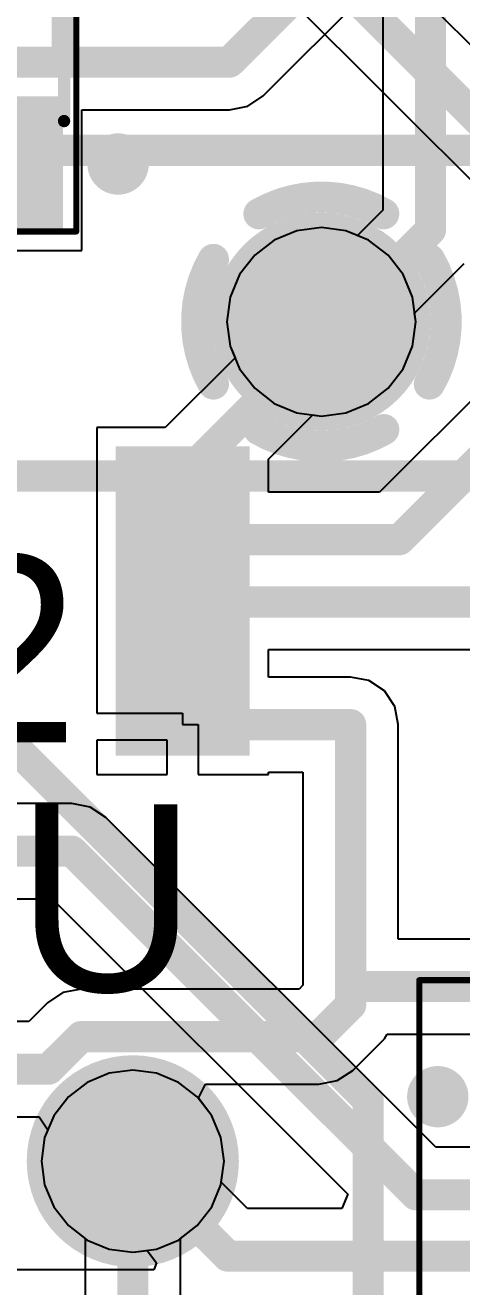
# Model space of a CAD drawing. Header units: millimetres. Extents: x 50.7 to 141.9, y 26.7 to 123.6.
# Drawn here: x 81.28 to 84.84, y 94.62 to 104.91 of the extents above; entities that cross this region are included whole.
import ezdxf

# ---------------------------------------------------------------- set-up
doc = ezdxf.new("R2010")
doc.units = ezdxf.units.MM
for name, color, linetype in [('BottomLayer', 5, 'Continuous'), ('BottomOverlay', 54, 'Continuous'), ('BottomPaste', 16, 'Continuous'), ('BottomSolder', 6, 'Continuous'), ('InternalPlane1', 76, 'Continuous'), ('InternalPlane3', 216, 'Continuous'), ('Mechanical13', 56, 'Continuous'), ('Mechanical15', 56, 'Continuous'), ('MidLayer1', 16, 'Continuous'), ('MidLayer2', 76, 'Continuous'), ('MidLayer3', 90, 'Continuous'), ('MidLayer4', 156, 'Continuous'), ('MultiLayer', 9, 'Continuous'), ('TopLayer', 1, 'Continuous'), ('TopOverlay', 2, 'Continuous'), ('TopSolder', 216, 'Continuous')]:
    doc.layers.add(name, color=color, linetype=linetype)

msp = doc.modelspace()

# ---------------------------------------------------------------- linework, layer by layer
at = {"layer": 'BottomLayer'}
for p, q in [((83.22, 104.331), (84.076, 105.188)), ((84.194, 105.139), (84.194, 103.399)), ((83.093, 104.247), (83.22, 104.331)), ((81.741, 103.071), (81.741, 104.218)), ((81.741, 104.218), (82.945, 104.218)), ((82.945, 104.218), (83.093, 104.247)), ((84.194, 103.399), (83.987, 103.192)), ((83.494, 103.231), (83.309, 103.155)), ((83.693, 103.258), (83.494, 103.231)), ((83.892, 103.231), (83.693, 103.258)), ((83.987, 103.192), (83.892, 103.231)), ((83.309, 103.155), (83.15, 103.032)), ((80.932, 103.071), (81.741, 103.071)), ((83.15, 103.032), (83.027, 102.873)), ((84.452, 102.559), (84.857, 102.964)), ((83.027, 102.873), (82.951, 102.688)), ((82.951, 102.688), (82.924, 102.489)), ((82.924, 102.489), (82.951, 102.29)), ((85.583, 102.515), (84.167, 101.099)), ((84.435, 102.29), (84.462, 102.489)), ((84.462, 102.489), (84.452, 102.559)), ((82.951, 102.29), (82.99, 102.195)), ((84.359, 102.105), (84.435, 102.29)), ((82.99, 102.195), (82.42, 101.625)), ((84.236, 101.946), (84.359, 102.105)), ((84.077, 101.823), (84.236, 101.946)), ((83.693, 101.72), (83.892, 101.747)), ((83.892, 101.747), (84.077, 101.823)), ((83.261, 101.368), (83.623, 101.73)), ((83.623, 101.73), (83.693, 101.72)), ((82.42, 101.625), (81.864, 101.625)), ((81.864, 101.625), (81.864, 100.813)), ((83.261, 101.099), (83.261, 101.368)), ((84.167, 101.099), (83.261, 101.099)), ((81.864, 100.813), (81.864, 100.305)), ((81.864, 100.305), (81.864, 99.797)), ((81.864, 99.797), (81.864, 99.297)), ((83.261, 99.797), (83.261, 99.815)), ((83.261, 99.815), (84.963, 99.815)), ((83.261, 99.591), (83.261, 99.797)), ((83.931, 99.591), (83.261, 99.591)), ((84.08, 99.562), (83.931, 99.591)), ((84.206, 99.478), (84.08, 99.562)), ((84.29, 99.352), (84.206, 99.478)), ((81.864, 99.297), (81.864, 99.297)), ((81.864, 99.297), (82.563, 99.297)), ((82.563, 99.297), (82.563, 99.203)), ((84.319, 99.203), (84.29, 99.352)), ((82.563, 99.203), (82.69, 99.203)), ((82.69, 99.203), (82.69, 98.797)), ((84.319, 97.455), (84.319, 99.203)), ((82.436, 99.076), (81.864, 99.076)), ((81.864, 99.076), (81.864, 98.797)), ((82.436, 98.797), (82.436, 99.076)), ((81.864, 98.797), (82.436, 98.797)), ((82.69, 98.797), (83.261, 98.797)), ((83.261, 98.797), (83.261, 98.815)), ((83.261, 98.815), (83.543, 98.815)), ((83.543, 98.815), (83.543, 97.078)), ((85.344, 97.455), (84.319, 97.455)), ((81.588, 97.018), (81.461, 96.934)), ((81.736, 97.047), (81.588, 97.018)), ((83.512, 97.047), (81.736, 97.047)), ((83.543, 97.078), (83.512, 97.047)), ((81.461, 96.934), (81.309, 96.781)), ((81.309, 96.781), (79.275, 96.781)), ((83.948, 96.384), (84.206, 96.642)), ((84.206, 96.642), (84.23, 96.679)), ((84.23, 96.679), (85.344, 96.679)), ((83.673, 96.271), (83.822, 96.3)), ((83.822, 96.3), (83.948, 96.384)), ((82.691, 96.157), (82.748, 96.271)), ((82.748, 96.271), (83.673, 96.271)), ((82.8, 96.014), (82.691, 96.157)), ((79.275, 96.005), (81.395, 96.005)), ((81.395, 96.005), (81.466, 95.899)), ((82.875, 95.835), (82.8, 96.014)), ((81.466, 95.899), (81.439, 95.835)), ((81.439, 95.835), (81.414, 95.643)), ((82.9, 95.643), (82.875, 95.835)), ((81.414, 95.643), (81.439, 95.451)), ((82.875, 95.451), (82.9, 95.643)), ((81.439, 95.451), (81.514, 95.272)), ((82.8, 95.272), (82.875, 95.451)), ((81.514, 95.272), (81.632, 95.118)), ((82.682, 95.118), (82.8, 95.272)), ((81.632, 95.118), (81.769, 95.013)), ((82.545, 95.013), (82.682, 95.118)), ((81.769, 95.013), (81.769, 92.442)), ((82.545, 92.461), (82.545, 95.013))]:
    msp.add_line(p, q, dxfattribs=at)
at = {"layer": 'BottomLayer', "const_width": 0.254}
for points in [[(84.582, 103.238), (84.582, 106.426)], [(82.945, 104.606), (84.074, 105.735)], [(80.529, 104.606), (82.945, 104.606)], [(82.563, 101.219), (84.582, 103.238)], [(84.328, 100.711), (86.233, 102.616)], [(82.563, 100.711), (84.328, 100.711)], [(82.563, 100.203), (84.963, 100.203)], [(82.563, 99.203), (83.931, 99.203)], [(83.931, 96.917), (83.931, 99.203)], [(84.081, 97.067), (86.106, 97.067)], [(83.673, 96.659), (83.931, 96.917)], [(81.47, 96.393), (81.736, 96.659)], [(81.736, 96.659), (83.673, 96.659)], [(78.486, 96.393), (81.47, 96.393)], [(82.157, 92.087), (82.157, 95.643)]]:
    msp.add_lwpolyline(points, dxfattribs=at)
at = {"layer": 'BottomLayer'}
for points, const_width in [([(82.881, 104.606, 1), (83.008, 104.606, 1)], 0.127), ([(82.881, 104.606, 1), (83.008, 104.606, 1)], 0.127), ([(84.518, 103.238, 1), (84.645, 103.238, 1)], 0.127), ([(84.518, 103.238, 1), (84.645, 103.238, 1)], 0.127), ([(83.439, 102.489, 1), (83.947, 102.489, 1)], 0.508), ([(82.499, 101.219, 1), (82.626, 101.219, 1)], 0.127), ([(82.499, 100.711, 1), (82.626, 100.711, 1)], 0.127), ([(84.264, 100.711, 1), (84.391, 100.711, 1)], 0.127), ([(84.264, 100.711, 1), (84.391, 100.711, 1)], 0.127), ([(82.499, 100.203, 1), (82.626, 100.203, 1)], 0.127), ([(82.499, 99.203, 1), (82.626, 99.203, 1)], 0.127), ([(83.868, 99.203, 1), (83.995, 99.203, 1)], 0.127), ([(83.868, 99.203, 1), (83.995, 99.203, 1)], 0.127), ([(84.018, 97.067, 1), (84.145, 97.067, 1)], 0.127), ([(83.868, 96.917, 1), (83.995, 96.917, 1)], 0.127), ([(83.868, 96.917, 1), (83.995, 96.917, 1)], 0.127), ([(81.673, 96.659, 1), (81.8, 96.659, 1)], 0.127), ([(81.673, 96.659, 1), (81.8, 96.659, 1)], 0.127), ([(83.61, 96.659, 1), (83.737, 96.659, 1)], 0.127), ([(83.61, 96.659, 1), (83.737, 96.659, 1)], 0.127), ([(81.407, 96.393, 1), (81.534, 96.393, 1)], 0.127), ([(81.407, 96.393, 1), (81.534, 96.393, 1)], 0.127), ([(81.916, 95.643, 1), (82.398, 95.643, 1)], 0.483), ([(82.093, 95.643, 1), (82.22, 95.643, 1)], 0.127)]:
    msp.add_lwpolyline(points, format="xyb", close=True, dxfattribs=dict(at, const_width=const_width))
for points in [[(80.687, 103.325), (81.487, 103.325), (80.687, 104.225), (81.487, 104.225)], [(83.007, 101.371), (82.118, 101.371), (83.007, 101.067), (82.118, 101.067)], [(83.007, 100.863), (82.118, 100.863), (83.007, 100.559), (82.118, 100.559)], [(83.007, 100.355), (82.118, 100.355), (83.007, 100.051), (82.118, 100.051)], [(83.007, 99.855), (82.118, 99.855), (83.007, 99.551), (82.118, 99.551)], [(83.007, 99.355), (82.118, 99.355), (83.007, 99.051), (82.118, 99.051)]]:
    msp.add_solid(points, dxfattribs=at)
at = {"layer": 'BottomOverlay', "const_width": 0.2}
msp.add_lwpolyline([(81.597, 104.61), (81.597, 105.425)], dxfattribs=at)
at = {"layer": 'BottomOverlay'}
for points, const_width in [([(81.547, 104.61, 1), (81.647, 104.61, 1)], 0.1), ([(82.162, 103.775, 1), (81.912, 103.775, 1)], 0.25), ([(81.85, 103.775, 1), (81.974, 103.775, 1)], 0.125), ([(82.1, 103.775, 1), (82.225, 103.775, 1)], 0.125)]:
    msp.add_lwpolyline(points, format="xyb", close=True, dxfattribs=dict(at, const_width=const_width))
at = {"layer": 'BottomPaste'}
for points in [[(80.687, 103.325), (81.487, 103.325), (80.687, 104.225), (81.487, 104.225)], [(83.007, 101.371), (82.118, 101.371), (83.007, 101.067), (82.118, 101.067)], [(83.007, 100.863), (82.118, 100.863), (83.007, 100.559), (82.118, 100.559)], [(83.007, 100.355), (82.118, 100.355), (83.007, 100.051), (82.118, 100.051)], [(83.007, 99.855), (82.118, 99.855), (83.007, 99.551), (82.118, 99.551)], [(83.007, 99.355), (82.118, 99.355), (83.007, 99.051), (82.118, 99.051)]]:
    msp.add_solid(points, dxfattribs=at)
at = {"layer": 'BottomSolder'}
for points, const_width in [([(83.388, 102.489, 1), (83.998, 102.489, 1)], 0.61), ([(81.865, 95.643, 1), (82.449, 95.643, 1)], 0.584)]:
    msp.add_lwpolyline(points, format="xyb", close=True, dxfattribs=dict(at, const_width=const_width))
for points in [[(80.585, 103.223), (81.589, 103.223), (80.585, 104.327), (81.589, 104.327)], [(83.109, 101.473), (82.017, 101.473), (83.109, 100.965), (82.017, 100.965)], [(83.109, 100.965), (82.017, 100.965), (83.109, 100.457), (82.017, 100.457)], [(83.109, 100.457), (82.017, 100.457), (83.109, 99.949), (82.017, 99.949)], [(83.109, 99.957), (82.017, 99.957), (83.109, 99.449), (82.017, 99.449)], [(83.109, 99.457), (82.017, 99.457), (83.109, 98.949), (82.017, 98.949)]]:
    msp.add_solid(points, dxfattribs=at)
at = {"layer": 'InternalPlane1'}
for points, const_width in [([(83.248, 102.489, 1), (84.137, 102.489, 1)], 0.889), ([(81.725, 95.643, 1), (82.589, 95.643, 1)], 0.864)]:
    msp.add_lwpolyline(points, format="xyb", close=True, dxfattribs=dict(at, const_width=const_width))
at = {"layer": 'InternalPlane3', "const_width": 0.254}
for points in [[(83.185, 103.369, -0.267949), (84.201, 103.369)], [(82.813, 101.981, -0.267949), (82.813, 102.997)], [(84.573, 102.997, -0.267949), (84.573, 101.981)], [(84.201, 101.609, -0.267949), (83.185, 101.609)]]:
    msp.add_lwpolyline(points, format="xyb", dxfattribs=at)
at = {"layer": 'InternalPlane3'}
for points, const_width in [([(83.121, 103.369, 1), (83.248, 103.369, 1)], 0.127), ([(84.137, 103.369, 1), (84.264, 103.369, 1)], 0.127), ([(82.75, 102.997, 1), (82.877, 102.997, 1)], 0.127), ([(84.509, 102.997, 1), (84.636, 102.997, 1)], 0.127), ([(82.75, 101.981, 1), (82.877, 101.981, 1)], 0.127), ([(84.509, 101.981, 1), (84.636, 101.981, 1)], 0.127), ([(83.121, 101.609, 1), (83.248, 101.609, 1)], 0.127), ([(84.137, 101.609, 1), (84.264, 101.609, 1)], 0.127), ([(81.725, 95.643, 1), (82.589, 95.643, 1)], 0.864)]:
    msp.add_lwpolyline(points, format="xyb", close=True, dxfattribs=dict(at, const_width=const_width))
at = {"layer": 'Mechanical13', "const_width": 0.1}
for points in [[(81.597, 104.125), (81.597, 105.425)], [(78.677, 104.125), (81.597, 104.125)]]:
    msp.add_lwpolyline(points, dxfattribs=at)
at = {"layer": 'Mechanical13', "const_width": 0.05}
msp.add_lwpolyline([(81.572, 104.125, 1), (81.622, 104.125, 1)], format="xyb", close=True, dxfattribs=at)
msp.add_lwpolyline([(81.572, 104.125, 1), (81.622, 104.125, 1)], format="xyb", close=True, dxfattribs=at)
at = {"layer": 'Mechanical15', "const_width": 0.05}
for points in [[(81.697, 103.225), (81.697, 106.325)], [(78.577, 103.225), (81.697, 103.225)], [(84.491, 97.119), (90.491, 97.119)], [(84.491, 91.119), (84.491, 97.119)]]:
    msp.add_lwpolyline(points, dxfattribs=at)
at = {"layer": 'Mechanical15', "const_width": 0.025}
for points in [[(81.685, 103.225, 1), (81.709, 103.225, 1)], [(81.685, 103.225, 1), (81.709, 103.225, 1)], [(84.478, 97.119, 1), (84.503, 97.119, 1)], [(84.478, 97.119, 1), (84.503, 97.119, 1)]]:
    msp.add_lwpolyline(points, format="xyb", close=True, dxfattribs=at)
at = {"layer": 'MidLayer1', "const_width": 0.254}
for points in [[(64.687, 103.886), (87.797, 103.886)], [(73.942, 101.231), (87.578, 101.231)]]:
    msp.add_lwpolyline(points, dxfattribs=at)
at = {"layer": 'MidLayer1'}
for points, const_width in [([(83.439, 102.489, 1), (83.947, 102.489, 1)], 0.508), ([(81.916, 95.643, 1), (82.398, 95.643, 1)], 0.483)]:
    msp.add_lwpolyline(points, format="xyb", close=True, dxfattribs=dict(at, const_width=const_width))
at = {"layer": 'MidLayer2'}
for points, const_width in [([(83.439, 102.489, 1), (83.947, 102.489, 1)], 0.508), ([(84.01, 96.139, 1), (84.137, 96.139, 1)], 0.127), ([(84.01, 96.139, 1), (84.137, 96.139, 1)], 0.127), ([(81.916, 95.643, 1), (82.398, 95.643, 1)], 0.483)]:
    msp.add_lwpolyline(points, format="xyb", close=True, dxfattribs=dict(at, const_width=const_width))
at = {"layer": 'MidLayer2', "const_width": 0.254}
for points in [[(80.391, 99.822), (84.074, 96.139)], [(84.074, 91.059), (84.074, 96.139)]]:
    msp.add_lwpolyline(points, dxfattribs=at)
at = {"layer": 'MidLayer3'}
for p, q in [((83.494, 103.231), (83.309, 103.155)), ((83.693, 103.258), (83.494, 103.231)), ((83.892, 103.231), (83.693, 103.258)), ((84.077, 103.155), (83.892, 103.231)), ((83.309, 103.155), (83.15, 103.032)), ((84.236, 103.032), (84.077, 103.155)), ((83.15, 103.032), (83.027, 102.873)), ((84.359, 102.873), (84.236, 103.032)), ((83.027, 102.873), (82.951, 102.688)), ((84.435, 102.688), (84.359, 102.873)), ((82.951, 102.688), (82.924, 102.489)), ((84.462, 102.489), (84.435, 102.688)), ((82.924, 102.489), (82.951, 102.29)), ((84.435, 102.29), (84.462, 102.489)), ((82.951, 102.29), (83.027, 102.105)), ((84.359, 102.105), (84.435, 102.29)), ((83.027, 102.105), (83.15, 101.946)), ((84.236, 101.946), (84.359, 102.105)), ((83.15, 101.946), (83.309, 101.823)), ((84.077, 101.823), (84.236, 101.946)), ((83.309, 101.823), (83.494, 101.747)), ((83.494, 101.747), (83.693, 101.72)), ((83.693, 101.72), (83.892, 101.747)), ((83.892, 101.747), (84.077, 101.823)), ((81.965, 96.361), (81.786, 96.286)), ((82.157, 96.386), (81.965, 96.361)), ((82.349, 96.361), (82.157, 96.386)), ((82.528, 96.286), (82.349, 96.361)), ((81.786, 96.286), (81.632, 96.168)), ((82.682, 96.168), (82.528, 96.286)), ((81.632, 96.168), (81.514, 96.014)), ((82.8, 96.014), (82.682, 96.168)), ((81.514, 96.014), (81.439, 95.835)), ((82.875, 95.835), (82.8, 96.014)), ((81.439, 95.835), (81.414, 95.643)), ((82.9, 95.643), (82.875, 95.835)), ((81.414, 95.643), (81.439, 95.451)), ((82.875, 95.451), (82.9, 95.643)), ((81.439, 95.451), (81.514, 95.272)), ((82.8, 95.272), (82.875, 95.451)), ((81.514, 95.272), (81.632, 95.118)), ((82.682, 95.118), (82.8, 95.272)), ((81.632, 95.118), (81.786, 95)), ((82.528, 95), (82.682, 95.118)), ((81.786, 95), (81.965, 94.925)), ((82.349, 94.925), (82.528, 95)), ((81.965, 94.925), (82.157, 94.9)), ((82.157, 94.9), (82.349, 94.925))]:
    msp.add_line(p, q, dxfattribs=at)
for points, const_width in [([(83.439, 102.489, 1), (83.947, 102.489, 1)], 0.508), ([(81.916, 95.643, 1), (82.398, 95.643, 1)], 0.483)]:
    msp.add_lwpolyline(points, format="xyb", close=True, dxfattribs=dict(at, const_width=const_width))
at = {"layer": 'MidLayer4'}
for p, q in [((83.494, 103.231), (83.309, 103.155)), ((83.693, 103.258), (83.494, 103.231)), ((83.892, 103.231), (83.693, 103.258)), ((84.077, 103.155), (83.892, 103.231)), ((83.309, 103.155), (83.15, 103.032)), ((84.236, 103.032), (84.077, 103.155)), ((83.15, 103.032), (83.027, 102.873)), ((84.359, 102.873), (84.236, 103.032)), ((83.027, 102.873), (82.951, 102.688)), ((84.435, 102.688), (84.359, 102.873)), ((82.951, 102.688), (82.924, 102.489)), ((84.462, 102.489), (84.435, 102.688)), ((82.924, 102.489), (82.951, 102.29)), ((84.435, 102.29), (84.462, 102.489)), ((82.951, 102.29), (83.027, 102.105)), ((84.359, 102.105), (84.435, 102.29)), ((83.027, 102.105), (83.15, 101.946)), ((84.236, 101.946), (84.359, 102.105)), ((83.15, 101.946), (83.309, 101.823)), ((84.077, 101.823), (84.236, 101.946)), ((83.309, 101.823), (83.494, 101.747)), ((83.494, 101.747), (83.693, 101.72)), ((83.693, 101.72), (83.892, 101.747)), ((83.892, 101.747), (84.077, 101.823)), ((81.965, 96.361), (81.786, 96.286)), ((82.157, 96.386), (81.965, 96.361)), ((82.349, 96.361), (82.157, 96.386)), ((82.528, 96.286), (82.349, 96.361)), ((81.786, 96.286), (81.632, 96.168)), ((82.682, 96.168), (82.528, 96.286)), ((81.632, 96.168), (81.514, 96.014)), ((82.8, 96.014), (82.682, 96.168)), ((81.514, 96.014), (81.439, 95.835)), ((82.875, 95.835), (82.8, 96.014)), ((81.439, 95.835), (81.414, 95.643)), ((82.9, 95.643), (82.875, 95.835)), ((81.414, 95.643), (81.439, 95.451)), ((82.875, 95.451), (82.9, 95.643)), ((81.439, 95.451), (81.514, 95.272)), ((82.8, 95.272), (82.875, 95.451)), ((81.514, 95.272), (81.632, 95.118)), ((82.682, 95.118), (82.8, 95.272)), ((81.632, 95.118), (81.786, 95)), ((82.528, 95), (82.682, 95.118)), ((81.786, 95), (81.965, 94.925)), ((82.349, 94.925), (82.528, 95)), ((81.965, 94.925), (82.157, 94.9)), ((82.157, 94.9), (82.349, 94.925))]:
    msp.add_line(p, q, dxfattribs=at)
for points, const_width in [([(83.439, 102.489, 1), (83.947, 102.489, 1)], 0.508), ([(81.916, 95.643, 1), (82.398, 95.643, 1)], 0.483)]:
    msp.add_lwpolyline(points, format="xyb", close=True, dxfattribs=dict(at, const_width=const_width))
at = {"layer": 'MultiLayer'}
for points, const_width in [([(83.439, 102.489, 1), (83.947, 102.489, 1)], 0.508), ([(81.916, 95.643, 1), (82.398, 95.643, 1)], 0.483)]:
    msp.add_lwpolyline(points, format="xyb", close=True, dxfattribs=dict(at, const_width=const_width))
at = {"layer": 'TopLayer'}
for p, q in [((86.062, 103.59), (83.603, 106.05)), ((83.298, 105.256), (85.513, 103.041)), ((83.494, 103.231), (83.309, 103.155)), ((83.693, 103.258), (83.494, 103.231)), ((83.892, 103.231), (83.693, 103.258)), ((84.077, 103.155), (83.892, 103.231)), ((83.309, 103.155), (83.15, 103.032)), ((84.236, 103.032), (84.077, 103.155)), ((83.15, 103.032), (83.027, 102.873)), ((84.359, 102.873), (84.236, 103.032)), ((83.027, 102.873), (82.951, 102.688)), ((84.435, 102.688), (84.359, 102.873)), ((82.951, 102.688), (82.924, 102.489)), ((84.462, 102.489), (84.435, 102.688)), ((82.924, 102.489), (82.951, 102.29)), ((84.435, 102.29), (84.462, 102.489)), ((82.951, 102.29), (83.027, 102.105)), ((84.359, 102.105), (84.435, 102.29)), ((83.027, 102.105), (83.15, 101.946)), ((84.236, 101.946), (84.359, 102.105)), ((83.15, 101.946), (83.309, 101.823)), ((84.077, 101.823), (84.236, 101.946)), ((83.309, 101.823), (83.494, 101.747)), ((83.494, 101.747), (83.693, 101.72)), ((83.693, 101.72), (83.892, 101.747)), ((83.892, 101.747), (84.077, 101.823)), ((81.661, 98.559), (80.899, 98.559)), ((81.81, 98.53), (81.661, 98.559)), ((81.936, 98.446), (81.81, 98.53)), ((84.624, 95.757), (81.936, 98.446)), ((80.899, 97.783), (81.5, 97.783)), ((81.5, 97.783), (83.908, 95.375)), ((81.965, 96.361), (81.786, 96.286)), ((82.157, 96.386), (81.965, 96.361)), ((82.349, 96.361), (82.157, 96.386)), ((82.528, 96.286), (82.349, 96.361)), ((81.786, 96.286), (81.632, 96.168)), ((82.682, 96.168), (82.528, 96.286)), ((81.632, 96.168), (81.514, 96.014)), ((82.8, 96.014), (82.682, 96.168)), ((81.514, 96.014), (81.439, 95.835)), ((82.875, 95.835), (82.8, 96.014)), ((81.439, 95.835), (81.414, 95.643)), ((82.9, 95.643), (82.875, 95.835)), ((85.491, 95.757), (84.624, 95.757)), ((81.414, 95.643), (81.439, 95.451)), ((82.877, 95.472), (82.9, 95.643)), ((83.092, 95.257), (82.877, 95.472)), ((81.439, 95.451), (81.514, 95.272)), ((83.908, 95.375), (83.859, 95.257)), ((81.514, 95.272), (81.632, 95.118)), ((83.859, 95.257), (83.092, 95.257)), ((81.632, 95.118), (81.786, 95)), ((81.786, 95), (81.965, 94.925)), ((81.965, 94.925), (82.157, 94.9)), ((82.157, 94.9), (82.274, 94.915)), ((82.274, 94.915), (82.351, 94.815)), ((82.327, 94.757), (80.948, 94.757)), ((82.351, 94.815), (82.327, 94.757))]:
    msp.add_line(p, q, dxfattribs=at)
at = {"layer": 'TopLayer', "const_width": 0.254}
for points in [[(83.328, 105.775), (86.233, 102.87)], [(80.289, 98.171), (81.661, 98.171)], [(81.661, 98.171), (84.463, 95.369)], [(82.157, 95.643), (82.931, 94.869)], [(84.463, 95.369), (85.491, 95.369)], [(82.931, 94.869), (85.491, 94.869)]]:
    msp.add_lwpolyline(points, dxfattribs=at)
at = {"layer": 'TopLayer'}
for points, const_width in [([(83.439, 102.489, 1), (83.947, 102.489, 1)], 0.508), ([(81.597, 98.171, 1), (81.724, 98.171, 1)], 0.127), ([(81.597, 98.171, 1), (81.724, 98.171, 1)], 0.127), ([(81.916, 95.643, 1), (82.398, 95.643, 1)], 0.483), ([(82.093, 95.643, 1), (82.22, 95.643, 1)], 0.127), ([(84.399, 95.369, 1), (84.526, 95.369, 1)], 0.127), ([(84.399, 95.369, 1), (84.526, 95.369, 1)], 0.127), ([(82.867, 94.869, 1), (82.994, 94.869, 1)], 0.127), ([(82.867, 94.869, 1), (82.994, 94.869, 1)], 0.127)]:
    msp.add_lwpolyline(points, format="xyb", close=True, dxfattribs=dict(at, const_width=const_width))
at = {"layer": 'TopOverlay'}
for points, const_width in [([(84.766, 96.169, 1), (84.516, 96.169, 1)], 0.25), ([(84.453, 96.169, 1), (84.578, 96.169, 1)], 0.125), ([(84.703, 96.169, 1), (84.828, 96.169, 1)], 0.125)]:
    msp.add_lwpolyline(points, format="xyb", close=True, dxfattribs=dict(at, const_width=const_width))
at = {"layer": 'TopSolder'}
for points, const_width in [([(83.388, 102.489, 1), (83.998, 102.489, 1)], 0.61), ([(81.865, 95.643, 1), (82.449, 95.643, 1)], 0.584)]:
    msp.add_lwpolyline(points, format="xyb", close=True, dxfattribs=dict(at, const_width=const_width))

# ---------------------------------------------------------------- texts
at = {"layer": 'BottomOverlay', "text_generation_flag": 2}
msp.add_text('U83', height=1.524, dxfattribs=at).set_placement((82.677, 97.028))
at = {"layer": 'TopOverlay'}
msp.add_text('C72', height=1.524, dxfattribs=at).set_placement((77.978, 99.06))

doc.saveas('drawing.dxf')
